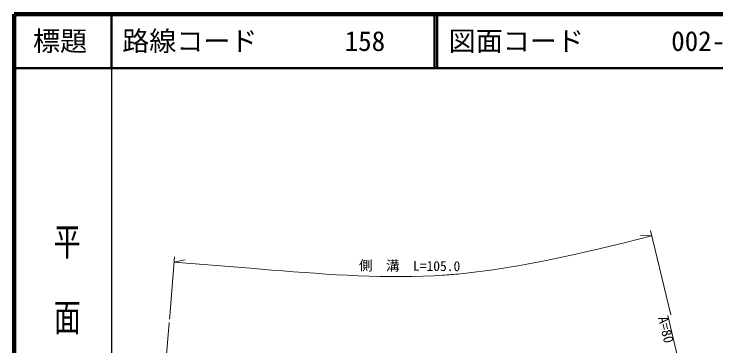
# Model space of a CAD drawing. Units: millimetres at full size, sheet at 1:1000; details may follow other scales. Extents: x 40000 to 680000, y 20000 to 380000.
# Drawn here: x 40000 to 169795, y 318585 to 380000 of the extents above; entities that cross this region are included whole.
import ezdxf
from ezdxf.enums import TextEntityAlignment as Align

# ---------------------------------------------------------------- set-up
doc = ezdxf.new("R2010")
doc.units = ezdxf.units.MM
doc.header["$LTSCALE"] = 1000
for name, color, linetype, lineweight in [('M-BMK', 2, 'Continuous', 13), ('M-STR-HTXT', 7, 'Continuous', 13), ('M-TTL', 2, 'Continuous', 140), ('M-TTL-BAND', 7, 'Continuous', 25), ('M-TTL-LINE', 7, 'Continuous', 50)]:
    doc.layers.add(name, color=color, linetype=linetype, lineweight=lineweight)
doc.layers.add('M-TTL-TXT', color=7, linetype='Continuous')
doc.styles.add('@ＭＳ ゴシック', font='')
doc.styles.add('ＭＳ ゴシック', font='')
doc.styles.get('@ＭＳ ゴシック').set_extended_font_data('@MS Gothic')
doc.styles.get('ＭＳ ゴシック').set_extended_font_data('MS Gothic')

msp = doc.modelspace()

# ---------------------------------------------------------------- linework, layer by layer
at = {"layer": 'M-BMK'}
for p, q in [((68737, 323528), (68784, 324126)), ((68212, 316949), (68689, 322930))]:
    msp.add_line(p, q, dxfattribs=at)
at = {"layer": 'M-STR-HTXT'}
for p, q in [((157900, 338950), (155815, 339052)), ((161435, 324374), (157664, 339923)), ((68784, 324126), (69658, 335091)), ((69578, 334094), (71620, 334534)), ((69578, 334094), (83697, 332970)), ((169117, 290223), (160868, 324237))]:
    msp.add_line(p, q, dxfattribs=at)
for points in [[(157900, 338950), (153046, 337750), (148186, 336576), (143313, 335455), (138423, 334415), (133511, 333480), (128576, 332680), (123617, 332042), (122483, 331922)], [(83697, 332970), (85690, 332802), (87684, 332635), (89677, 332473), (91671, 332316), (93665, 332166), (95660, 332024), (97656, 331894), (99652, 331776), (101650, 331673), (103648, 331586), (105647, 331517), (107646, 331467), (109646, 331440), (111646, 331435), (113646, 331456), (115645, 331504), (117644, 331580), (119199, 331661)]]:
    msp.add_lwpolyline(points, dxfattribs=at)
msp.add_arc((112930, 431464), 100000, 273.59432, 275.4822, dxfattribs=at)
at = {"layer": 'M-TTL'}
for p, q in [((40000, 380000), (40000, 20000)), ((680000, 380000), (40000, 380000))]:
    msp.add_line(p, q, dxfattribs=at)
at = {"layer": 'M-TTL-BAND'}
msp.add_line((58000, 370000), (58000, 20000), dxfattribs=at)
at = {"layer": 'M-TTL-LINE'}
for p, q in [((58000, 380000), (58000, 370000)), ((117750, 380000), (117750, 370000)), ((118250, 380000), (118250, 370000)), ((40000, 370000), (680000, 370000))]:
    msp.add_line(p, q, dxfattribs=at)

# ---------------------------------------------------------------- texts
at = {"layer": 'M-STR-HTXT', "style": 'ＭＳ ゴシック'}
msp.add_text('側\u3000溝\u3000L=105.0', height=1833, rotation=359.539, dxfattribs=at).set_placement((113138, 331951), align=Align.BOTTOM_CENTER)
msp.add_text('A=80', height=1833, rotation=283.631, dxfattribs=at).set_placement((160868, 324237), align=Align.TOP_LEFT)
at = {"layer": 'M-TTL-BAND', "style": '@ＭＳ ゴシック', "width": 1.4}
msp.add_text('平  面  図', height=3666, rotation=270, dxfattribs=at).set_placement((49777, 306475), align=Align.MIDDLE_RIGHT)
at = {"layer": 'M-TTL-TXT', "style": 'ＭＳ ゴシック'}
msp.add_text('標題', height=3666, dxfattribs=at).set_placement((48500, 375000), align=Align.MIDDLE_CENTER)
for s, p in [('路線コード', (60000, 375000)), ('158', (101142, 375000)), ('図面コード', (120380, 375000)), ('002-00', (161521, 375000))]:
    msp.add_text(s, height=3666, dxfattribs=at).set_placement(p, align=Align.MIDDLE_LEFT)

doc.saveas('drawing.dxf')
